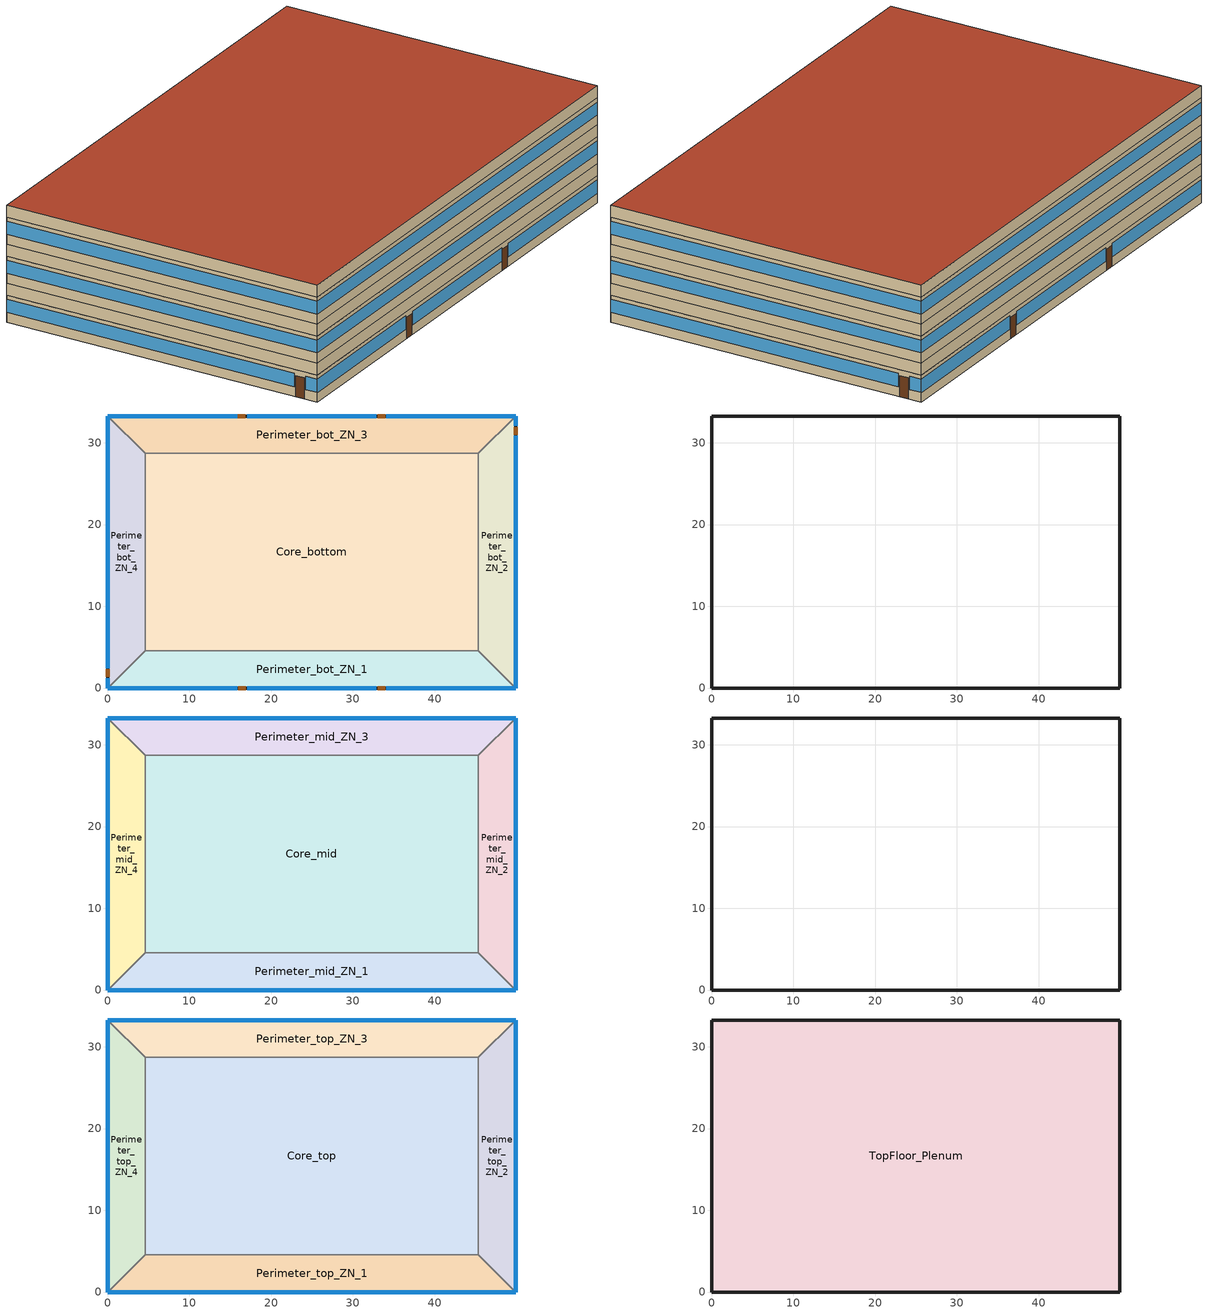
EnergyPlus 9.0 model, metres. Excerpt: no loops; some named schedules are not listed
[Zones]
Perimeter_bot_ZN_1
 floor ground (Perimeter_bot_ZN_1_Floor_Ffactor): 0,0 4.57,4.57 45.34,4.57 49.91,0 z0
 wall outside (nonres_ext_wall): 0,0 49.91,0 z0:2.74
 wall to Perimeter_bot_ZN_2 (int_wall): 49.91,0 45.34,4.57 z0:2.74
 window (Window_U_0.46_SHGC_0.25): 0,0 15.82,0 / 17.04,0 32.87,0 / 34.09,0 49.91,0 z0.95:2.33
 door (Swinging Door_con): 15.98,0 16.9,0 / 33.01,0 33.93,0 z0:2.13
 ceiling to FirstFloor_Plenum (DropCeiling): 49.91,0 45.34,4.57 4.57,4.57 0,0 z2.74
Perimeter_bot_ZN_2
 floor ground (Perimeter_bot_ZN_2_Floor_Ffactor): 49.91,0 45.34,4.57 45.34,28.7 49.91,33.27 z0
 wall outside (nonres_ext_wall): 49.91,0 49.91,33.27 z0:2.74
 wall to Perimeter_bot_ZN_3 (int_wall): 49.91,33.27 45.34,28.7 z0:2.74
 window (Window_U_0.46_SHGC_0.25): 49.91,0 49.91,30.84 / 49.91,32.05 49.91,33.27 z0.97:2.33
 door (Swinging Door_con): 49.91,30.99 49.91,31.9 z0:2.13
 ceiling to FirstFloor_Plenum (DropCeiling): 49.91,33.27 45.34,28.7 45.34,4.57 49.91,0 z2.74
Perimeter_bot_ZN_3
 floor ground (Perimeter_bot_ZN_3_Floor_Ffactor): 49.91,33.27 45.34,28.7 4.57,28.7 0,33.27 z0
 wall outside (nonres_ext_wall): 49.91,33.27 0,33.27 z0:2.74
 wall to Perimeter_bot_ZN_4 (int_wall): 0,33.27 4.57,28.7 z0:2.74
 window (Window_U_0.46_SHGC_0.25): 49.91,33.27 34.09,33.27 / 32.87,33.27 17.04,33.27 / 15.82,33.27 0,33.27 z0.95:2.33
 door (Swinging Door_con): 33.94,33.27 33.03,33.27 / 16.84,33.27 15.93,33.27 z0:2.13
 ceiling to FirstFloor_Plenum (DropCeiling): 0,33.27 4.57,28.7 45.34,28.7 49.91,33.27 z2.74
Perimeter_bot_ZN_4
 floor ground (Perimeter_bot_ZN_4_Floor_Ffactor): 0,33.27 4.57,28.7 4.57,4.57 0,0 z0
 wall outside (nonres_ext_wall): 0,33.27 0,0 z0:2.74
 wall to Perimeter_bot_ZN_1 (int_wall): 0,0 4.57,4.57 z0:2.74
 window (Window_U_0.46_SHGC_0.25): 0,33.27 0,2.44 / 0,1.22 0,0 z0.97:2.33
 door (Swinging Door_con): 0,2.28 0,1.37 z0:2.13
 ceiling to FirstFloor_Plenum (DropCeiling): 0,0 4.57,4.57 4.57,28.7 0,33.27 z2.74
Core_bottom
 floor adiabatic (Core_bot_ZN_5_Floor_Ffactor): 45.34,28.7 45.34,4.57 4.57,4.57 4.57,28.7 z0
 wall to Perimeter_bot_ZN_1 (int_wall): 4.57,4.57 45.34,4.57 z0:2.74
 wall to Perimeter_bot_ZN_2 (int_wall): 45.34,4.57 45.34,28.7 z0:2.74
 wall to Perimeter_bot_ZN_3 (int_wall): 45.34,28.7 4.57,28.7 z0:2.74
 wall to Perimeter_bot_ZN_4 (int_wall): 4.57,28.7 4.57,4.57 z0:2.74
 ceiling to FirstFloor_Plenum (DropCeiling): 4.57,28.7 4.57,4.57 45.34,4.57 45.34,28.7 z2.74
FirstFloor_Plenum
 wall outside (nonres_ext_wall): 49.91,33.27 0,33.27 0,0 49.91,0 49.91,33.27 z2.74:3.96
Perimeter_mid_ZN_1
 floor to FirstFloor_Plenum (int_slab_floor): 0,0 4.57,4.57 45.34,4.57 49.91,0 z3.96
 wall outside (nonres_ext_wall): 0,0 49.91,0 z3.96:6.71
 wall to Perimeter_mid_ZN_2 (int_wall): 49.91,0 45.34,4.57 z3.96:6.71
 window (Window_U_0.46_SHGC_0.25): 0,0 49.91,0 z4.98:6.29
 ceiling to MidFloor_Plenum (DropCeiling): 49.91,0 45.34,4.57 4.57,4.57 0,0 z6.71
Perimeter_mid_ZN_2
 floor to FirstFloor_Plenum (int_slab_floor): 49.91,0 45.34,4.57 45.34,28.7 49.91,33.27 z3.96
 wall outside (nonres_ext_wall): 49.91,0 49.91,33.27 z3.96:6.71
 wall to Perimeter_mid_ZN_3 (int_wall): 49.91,33.27 45.34,28.7 z3.96:6.71
 window (Window_U_0.46_SHGC_0.25): 49.91,0 49.91,33.27 z4.98:6.29
 ceiling to MidFloor_Plenum (DropCeiling): 49.91,33.27 45.34,28.7 45.34,4.57 49.91,0 z6.71
Perimeter_mid_ZN_3
 floor to FirstFloor_Plenum (int_slab_floor): 49.91,33.27 45.34,28.7 4.57,28.7 0,33.27 z3.96
 wall outside (nonres_ext_wall): 49.91,33.27 0,33.27 z3.96:6.71
 wall to Perimeter_mid_ZN_4 (int_wall): 0,33.27 4.57,28.7 z3.96:6.71
 window (Window_U_0.46_SHGC_0.25): 49.91,33.27 0,33.27 z4.98:6.29
 ceiling to MidFloor_Plenum (DropCeiling): 0,33.27 4.57,28.7 45.34,28.7 49.91,33.27 z6.71
Perimeter_mid_ZN_4
 floor to FirstFloor_Plenum (int_slab_floor): 0,33.27 4.57,28.7 4.57,4.57 0,0 z3.96
 wall outside (nonres_ext_wall): 0,33.27 0,0 z3.96:6.71
 wall to Perimeter_mid_ZN_1 (int_wall): 0,0 4.57,4.57 z3.96:6.71
 window (Window_U_0.46_SHGC_0.25): 0,33.27 0,0 z4.98:6.29
 ceiling to MidFloor_Plenum (DropCeiling): 0,0 4.57,4.57 4.57,28.7 0,33.27 z6.71
Core_mid
 floor to FirstFloor_Plenum (int_slab_floor): 45.34,28.7 45.34,4.57 4.57,4.57 4.57,28.7 z3.96
 wall to Perimeter_mid_ZN_3 (int_wall): 45.34,28.7 4.57,28.7 z3.96:6.71
 wall to Perimeter_mid_ZN_2 (int_wall): 45.34,4.57 45.34,28.7 z3.96:6.71
 wall to Perimeter_mid_ZN_1 (int_wall): 4.57,4.57 45.34,4.57 z3.96:6.71
 wall to Perimeter_mid_ZN_4 (int_wall): 4.57,28.7 4.57,4.57 z3.96:6.71
 ceiling to MidFloor_Plenum (DropCeiling): 4.57,28.7 4.57,4.57 45.34,4.57 45.34,28.7 z6.71
MidFloor_Plenum
 wall outside (nonres_ext_wall): 49.91,33.27 0,33.27 0,0 49.91,0 49.91,33.27 z6.71:7.92
Perimeter_top_ZN_1
 floor to MidFloor_Plenum (int_slab_floor): 0,0 4.57,4.57 45.34,4.57 49.91,0 z7.92
 wall outside (nonres_ext_wall): 0,0 49.91,0 z7.92:10.67
 wall to Perimeter_top_ZN_2 (int_wall): 49.91,0 45.34,4.57 z7.92:10.67
 window (Window_U_0.46_SHGC_0.25): 0,0 49.91,0 z8.95:10.25
 ceiling to TopFloor_Plenum (DropCeiling): 0,0 49.91,0 45.34,4.57 4.57,4.57 z10.67
Perimeter_top_ZN_2
 floor to MidFloor_Plenum (int_slab_floor): 49.91,0 45.34,4.57 45.34,28.7 49.91,33.27 z7.92
 wall outside (nonres_ext_wall): 49.91,0 49.91,33.27 z7.92:10.67
 wall to Perimeter_top_ZN_3 (int_wall): 49.91,33.27 45.34,28.7 z7.92:10.67
 window (Window_U_0.46_SHGC_0.25): 49.91,0 49.91,33.27 z8.95:10.25
 ceiling to TopFloor_Plenum (DropCeiling): 49.91,0 49.91,33.27 45.34,28.7 45.34,4.57 z10.67
Perimeter_top_ZN_3
 floor to MidFloor_Plenum (int_slab_floor): 49.91,33.27 45.34,28.7 4.57,28.7 0,33.27 z7.92
 wall outside (nonres_ext_wall): 49.91,33.27 0,33.27 z7.92:10.67
 wall to Perimeter_top_ZN_4 (int_wall): 0,33.27 4.57,28.7 z7.92:10.67
 window (Window_U_0.46_SHGC_0.25): 49.91,33.27 0,33.27 z8.95:10.25
 ceiling to TopFloor_Plenum (DropCeiling): 49.91,33.27 0,33.27 4.57,28.7 45.34,28.7 z10.67
Perimeter_top_ZN_4
 floor to MidFloor_Plenum (int_slab_floor): 0,33.27 4.57,28.7 4.57,4.57 0,0 z7.92
 wall outside (nonres_ext_wall): 0,33.27 0,0 z7.92:10.67
 wall to Perimeter_top_ZN_1 (int_wall): 0,0 4.57,4.57 z7.92:10.67
 window (Window_U_0.46_SHGC_0.25): 0,33.27 0,0 z8.95:10.25
 ceiling to TopFloor_Plenum (DropCeiling): 0,33.27 0,0 4.57,4.57 4.57,28.7 z10.67
Core_top
 floor to MidFloor_Plenum (int_slab_floor): 45.34,28.7 45.34,4.57 4.57,4.57 4.57,28.7 z7.92
 wall to Perimeter_top_ZN_3 (int_wall): 45.34,28.7 4.57,28.7 z7.92:10.67
 wall to Perimeter_top_ZN_2 (int_wall): 45.34,4.57 45.34,28.7 z7.92:10.67
 wall to Perimeter_top_ZN_1 (int_wall): 4.57,4.57 45.34,4.57 z7.92:10.67
 wall to Perimeter_top_ZN_4 (int_wall): 4.57,28.7 4.57,4.57 z7.92:10.67
 ceiling to TopFloor_Plenum (DropCeiling): 45.34,4.57 45.34,28.7 4.57,28.7 4.57,4.57 z10.67
TopFloor_Plenum
 wall outside (nonres_ext_wall): 49.91,33.27 0,33.27 0,0 49.91,0 49.91,33.27 z10.67:11.89
 roof outside (nonres_roof): 49.91,0 49.91,33.27 0,33.27 0,0 z11.89
[Building]
OfficeMedium: North Axis=0; Terrain=City; Loads Convergence Tolerance Value=0.04; Temperature Convergence Tolerance Value=0.2; Solar Distribution=FullInteriorAndExterior; Maximum Number of Warmup Days=25; Minimum Number of Warmup Days=6
[Site:Location]
Tucson-Davis-Monthan.AFB_AZ_USA WMO=722745: Latitude=32.17; Longitude=-110.88; Time Zone=-7; Elevation=809
[SizingPeriod:DesignDay] Day of Month=21; DryBulb Temperature Range Modifier Type=DefaultMultipliers; Humidity Condition Type=Wetbulb; Barometric Pressure=91976; Rain Indicator=No; Snow Indicator=No; Daylight Saving Time Indicator=No
Name | Month | Day Type | Maximum DryBulb Temperature | Daily DryBulb Temperature Range | Wetbulb or DewPoint at Maximum DryBulb | Wind Speed | Wind Direction | Solar Model Indicator | Sky Clearness | ASHRAE Clear Sky Optical Depth for Beam Irradiance taub | ASHRAE Clear Sky Optical Depth for Diffuse Irradiance taud
Tucson-Davis-Monthan.AFB_AZ_USA Ann Htg 99.6% Condns DB | 12 | WinterDesignDay | 0.5 | 0 | 0.5 | 2.1 | 140 | ASHRAEClearSky | 0
Tucson-Davis-Monthan.AFB_AZ_USA Ann Clg .4% Condns DB=>MWB | 7 | SummerDesignDay | 40.8 | 13.3 | 18.5 | 4.8 | 310 | ASHRAETau |  | 0.555 | 1.729
[Site:GroundTemperature:FCfactorMethod]
January Ground Temperature=20.9; February Ground Temperature=15.4; March Ground Temperature=11.9; April Ground Temperature=14.8; May Ground Temperature=12.7; June Ground Temperature=15.4; July Ground Temperature=23.3; August Ground Temperature=26.3; September Ground Temperature=31.2; October Ground Temperature=30.4; November Ground Temperature=29.8; December Ground Temperature=27.8
[Site:WaterMainsTemperature]
Calculation Method=Correlation; Annual Average Outdoor Air Temperature=21.6583; Maximum Difference In Monthly Average Outdoor Air Temperatures=19.3
[Material]
Name | Roughness | Thickness | Conductivity | Density | Specific Heat | Thermal Absorptance | Solar Absorptance | Visible Absorptance
Std Wood 6inch | MediumSmooth | 0.15 | 0.12 | 540 | 1210 | 0.9 | 0.7 | 0.7
AC02 Acoustic Ceiling | MediumSmooth | 0.0127 | 0.057 | 288 | 1339 | 0.9 | 0.7 | 0.2
F07 25mm stucco | Smooth | 0.0254 | 0.72 | 1856 | 840 | 0.9 | 0.7 | 0.7
F08 Metal surface | Smooth | 0.0008 | 45.28 | 7824 | 500
F13 Built-up roofing | Rough | 0.0095 | 0.16 | 1120 | 1460 | 0.75 | 0.45
G01 13mm gypsum board | Smooth | 0.0127 | 0.16 | 800 | 1090 | 0.9 | 0.7 | 0.5
G01 16mm gypsum board | MediumSmooth | 0.0159 | 0.16 | 800 | 1090
100mm Normalweight concrete floor | MediumRough | 0.1016 | 2.31 | 2322 | 832
[Material:NoMass] Thermal Absorptance=0.9; Solar Absorptance=0.7
Name | Roughness | Thermal Resistance | Visible Absorptance
Opaque Door panel_con | MediumRough | 0.475964 | 0.7
CP02 CARPET PAD | VeryRough | 0.21648 | 0.8
Nonres_Roof_Insulation | MediumSmooth | 4.31889 | 0.7
Nonres_Exterior_Wall_Insulation | MediumSmooth | 1.71283 | 0.7
[WindowMaterial:SimpleGlazingSystem]
Glazing Layer: UFactor=2.612; Solar Heat Gain Coefficient=0.25; Visible Transmittance=0.275
[Construction]
Swinging Door_con: Opaque Door panel_con
InteriorFurnishings: Std Wood 6inch
DropCeiling: AC02 Acoustic Ceiling
int_wall: G01 13mm gypsum board, G01 13mm gypsum board
int_slab_floor: 100mm Normalweight concrete floor, CP02 CARPET PAD
nonres_roof: F13 Built-up roofing, Nonres_Roof_Insulation, F08 Metal surface
nonres_ext_wall: F07 25mm stucco, G01 16mm gypsum board, Nonres_Exterior_Wall_Insulation, G01 16mm gypsum board
Window_U_0.46_SHGC_0.25: Glazing Layer
[Construction:FfactorGroundFloor] FFactor=1.26363
Name | Area | PerimeterExposed
Perimeter_bot_ZN_1_Floor_Ffactor; Perimeter_bot_ZN_3_Floor_Ffactor | 207.338 | 49.911
Perimeter_bot_ZN_2_Floor_Ffactor | 131.262 | 33.2738
Perimeter_bot_ZN_4_Floor_Ffactor | 131.254 | 33.2738
Core_bot_ZN_5_Floor_Ffactor | 983.537 | 0
[Zone] Type=1; Multiplier=1; Volume=autocalculate; Floor Area=autocalculate
Name | Ceiling Height | Part of Total Floor Area
Core_bottom; Core_mid; Core_top; Perimeter_top_ZN_3; Perimeter_top_ZN_2; Perimeter_top_ZN_1; Perimeter_top_ZN_4; Perimeter_bot_ZN_3; Perimeter_bot_ZN_2; Perimeter_bot_ZN_1; Perimeter_bot_ZN_4; Perimeter_mid_ZN_3; Perimeter_mid_ZN_2; Perimeter_mid_ZN_1; Perimeter_mid_ZN_4 | 2.7432 | YES
TopFloor_Plenum; MidFloor_Plenum; FirstFloor_Plenum | 1.2192 | No
[InternalMass] Construction=InteriorFurnishings
Name | Zone | Surface Area
Core_bottom_InternalMass_1 | Core_bottom | 1967.077
Core_mid_InternalMass_1 | Core_mid | 1967.077
Core_top_InternalMass_1 | Core_top | 1967.077
Perimeter_top_ZN_3_InternalMass_1 | Perimeter_top_ZN_3 | 414.675
Perimeter_top_ZN_2_InternalMass_1 | Perimeter_top_ZN_2 | 262.5073
Perimeter_top_ZN_1_InternalMass_1 | Perimeter_top_ZN_1 | 414.6723
Perimeter_top_ZN_4_InternalMass_1 | Perimeter_top_ZN_4 | 262.5056
Perimeter_bot_ZN_3_InternalMass_1 | Perimeter_bot_ZN_3 | 414.675
Perimeter_bot_ZN_2_InternalMass_1 | Perimeter_bot_ZN_2 | 262.5073
Perimeter_bot_ZN_1_InternalMass_1 | Perimeter_bot_ZN_1 | 414.6723
Perimeter_bot_ZN_4_InternalMass_1 | Perimeter_bot_ZN_4 | 262.5056
Perimeter_mid_ZN_3_InternalMass_1 | Perimeter_mid_ZN_3 | 414.675
Perimeter_mid_ZN_2_InternalMass_1 | Perimeter_mid_ZN_2 | 262.5073
Perimeter_mid_ZN_1_InternalMass_1 | Perimeter_mid_ZN_1 | 414.6723
Perimeter_mid_ZN_4_InternalMass_1 | Perimeter_mid_ZN_4 | 262.5056
[People] Number of People Calculation Method=Area/Person; Zone Floor Area per Person=18.5788; Fraction Radiant=0.3; Sensible Heat Fraction=AUTOCALCULATE; Activity Level Schedule=ACTIVITY_SCH; Enable ASHRAE 55 Comfort Warnings=No; Mean Radiant Temperature Calculation Type=ZoneAveraged; Work Efficiency Schedule=WORK_EFF_SCH; Clothing Insulation Calculation Method=ClothingInsulationSchedule; Clothing Insulation Schedule=CLOTHING_SCH; Air Velocity Schedule=AIR_VELO_SCH; Thermal Comfort Model 1 Type=Fanger
Name | Zone or ZoneList | Number of People Schedule
Core_bottom | Core_bottom | BLDG_OCC_SCH_wo_SB
Core_mid | Core_mid | BLDG_OCC_SCH_wo_SB
Core_top | Core_top | BLDG_OCC_SCH_wo_SB
Perimeter_top_ZN_3 | Perimeter_top_ZN_3 | BLDG_OCC_SCH_wo_SB
Perimeter_top_ZN_2 | Perimeter_top_ZN_2 | BLDG_OCC_SCH_wo_SB
Perimeter_top_ZN_1 | Perimeter_top_ZN_1 | BLDG_OCC_SCH_wo_SB
Perimeter_top_ZN_4 | Perimeter_top_ZN_4 | BLDG_OCC_SCH_wo_SB
Perimeter_bot_ZN_3 | Perimeter_bot_ZN_3 | BLDG_OCC_SCH_wo_SB
Perimeter_bot_ZN_2 | Perimeter_bot_ZN_2 | BLDG_OCC_SCH_wo_SB
Perimeter_bot_ZN_1 | Perimeter_bot_ZN_1 | BLDG_OCC_SCH_wo_SB
Perimeter_bot_ZN_4 | Perimeter_bot_ZN_4 | BLDG_OCC_SCH_wo_SB
Perimeter_mid_ZN_3 | Perimeter_mid_ZN_3 | BLDG_OCC_SCH_wo_SB
Perimeter_mid_ZN_2 | Perimeter_mid_ZN_2 | BLDG_OCC_SCH_w_SB
Perimeter_mid_ZN_1 | Perimeter_mid_ZN_1 | BLDG_OCC_SCH_wo_SB
Perimeter_mid_ZN_4 | Perimeter_mid_ZN_4 | BLDG_OCC_SCH_wo_SB
[Lights] Schedule=BLDG_LIGHT_SCH; Design Level Calculation Method=Watts/Area; Watts per Zone Floor Area=6.8889; Return Air Fraction=0; Fraction Radiant=0.7; Fraction Visible=0.2; Fraction Replaceable=1; EndUse Subcategory=LightsWired; Return Air Fraction Calculated from Plenum Temperature=No
Name | Zone or ZoneList
Core_bottom_Lights | Core_bottom
Core_mid_Lights | Core_mid
Core_top_Lights | Core_top
Perimeter_top_ZN_3_Lights | Perimeter_top_ZN_3
Perimeter_top_ZN_2_Lights | Perimeter_top_ZN_2
Perimeter_top_ZN_1_Lights | Perimeter_top_ZN_1
Perimeter_top_ZN_4_Lights | Perimeter_top_ZN_4
Perimeter_bot_ZN_3_Lights | Perimeter_bot_ZN_3
Perimeter_bot_ZN_2_Lights | Perimeter_bot_ZN_2
Perimeter_bot_ZN_1_Lights | Perimeter_bot_ZN_1
Perimeter_bot_ZN_4_Lights | Perimeter_bot_ZN_4
Perimeter_mid_ZN_3_Lights | Perimeter_mid_ZN_3
Perimeter_mid_ZN_2_Lights | Perimeter_mid_ZN_2
Perimeter_mid_ZN_1_Lights | Perimeter_mid_ZN_1
Perimeter_mid_ZN_4_Lights | Perimeter_mid_ZN_4
[ElectricEquipment] Design Level Calculation Method=EquipmentLevel; Fraction Latent=0; Fraction Radiant=0.5; Fraction Lost=0
Name | Zone or ZoneList | Schedule | Design Level | EndUse Subcategory
Core_bottom_MiscPlug_Equip | Core_bottom | BLDG_EQUIP_SCH | 7937.16 | MiscPlug
Core_mid_MiscPlug_Equip | Core_mid | BLDG_EQUIP_SCH | 7937.16 | MiscPlug
Core_top_MiscPlug_Equip | Core_top | BLDG_EQUIP_SCH | 7937.16 | MiscPlug
Perimeter_top_ZN_3_MiscPlug_Equip | Perimeter_top_ZN_3 | BLDG_EQUIP_SCH | 1673.21 | MiscPlug
Perimeter_top_ZN_2_MiscPlug_Equip | Perimeter_top_ZN_2 | BLDG_EQUIP_SCH | 1059.217 | MiscPlug
Perimeter_top_ZN_1_MiscPlug_Equip | Perimeter_top_ZN_1 | BLDG_EQUIP_SCH | 1673.2 | MiscPlug
Perimeter_top_ZN_4_MiscPlug_Equip | Perimeter_top_ZN_4 | BLDG_EQUIP_SCH | 1059.21 | MiscPlug
Perimeter_bot_ZN_3_MiscPlug_Equip | Perimeter_bot_ZN_3 | BLDG_EQUIP_SCH | 1673.21 | MiscPlug
Perimeter_bot_ZN_2_MiscPlug_Equip | Perimeter_bot_ZN_2 | BLDG_EQUIP_SCH | 1059.217 | MiscPlug
Perimeter_bot_ZN_1_MiscPlug_Equip | Perimeter_bot_ZN_1 | BLDG_EQUIP_SCH | 1673.2 | MiscPlug
Perimeter_bot_ZN_4_MiscPlug_Equip | Perimeter_bot_ZN_4 | BLDG_EQUIP_SCH | 1059.21 | MiscPlug
Perimeter_mid_ZN_3_MiscPlug_Equip | Perimeter_mid_ZN_3 | BLDG_EQUIP_SCH | 1673.21 | MiscPlug
Perimeter_mid_ZN_2_MiscPlug_Equip | Perimeter_mid_ZN_2 | BLDG_EQUIP_SCH | 1059.217 | MiscPlug
Perimeter_mid_ZN_1_MiscPlug_Equip | Perimeter_mid_ZN_1 | BLDG_EQUIP_SCH | 1673.2 | MiscPlug
Perimeter_mid_ZN_4_MiscPlug_Equip | Perimeter_mid_ZN_4 | BLDG_EQUIP_SCH | 1059.21 | MiscPlug
Core_bottom_Elevators_Equip | Core_bottom | BLDG_ELEVATORS | 32109.9 | ElevatorLift
Elevators_Lights_Fan | Core_bottom | ELEV_LIGHT_FAN_SCH_ADD_DF | 125 | ElevatorLightsFan
[Daylighting:Controls] Daylighting Method=SplitFlux; Lighting Control Type=Continuousoff; Minimum Input Power Fraction for Continuous or ContinuousOff Dimming Control=0.2; Minimum Light Output Fraction for Continuous or ContinuousOff Dimming Control=0.2; Number of Stepped Control Steps=3; Probability Lighting will be Reset When Needed in Manual Stepped Control=1; Maximum Allowable Discomfort Glare Index=22; Fraction of Zone Controlled by Reference Point 1=0.3835; Illuminance Setpoint at Reference Point 1=377; Fraction of Zone Controlled by Reference Point 2=0.1395; Illuminance Setpoint at Reference Point 2=377
Name | Zone | Glare Calculation Daylighting Reference Point | Glare Calculation Azimuth Angle of View Direction Clockwise from Zone yAxis | Daylighting Reference Point 1 | Daylighting Reference Point 2
Perimeter_bot_ZN_1_DaylCtrl | Perimeter_bot_ZN_1 | Perimeter_bot_ZN_1_DaylRefPt1 | 180 | Perimeter_bot_ZN_1_DaylRefPt1 | Perimeter_bot_ZN_1_DaylRefPt2
Perimeter_bot_ZN_2_DaylCtrl | Perimeter_bot_ZN_2 | Perimeter_bot_ZN_2_DaylRefPt1 | 90 | Perimeter_bot_ZN_2_DaylRefPt1 | Perimeter_bot_ZN_2_DaylRefPt2
Perimeter_bot_ZN_3_DaylCtrl | Perimeter_bot_ZN_3 | Perimeter_bot_ZN_3_DaylRefPt1 | 0 | Perimeter_bot_ZN_3_DaylRefPt1 | Perimeter_bot_ZN_3_DaylRefPt2
Perimeter_bot_ZN_4_DaylCtrl | Perimeter_bot_ZN_4 | Perimeter_bot_ZN_4_DaylRefPt1 | 270 | Perimeter_bot_ZN_4_DaylRefPt1 | Perimeter_bot_ZN_4_DaylRefPt2
Perimeter_mid_ZN_1_DaylCtrl | Perimeter_mid_ZN_1 | Perimeter_mid_ZN_1_DaylRefPt1 | 180 | Perimeter_mid_ZN_1_DaylRefPt1 | Perimeter_mid_ZN_1_DaylRefPt2
Perimeter_mid_ZN_2_DaylCtrl | Perimeter_mid_ZN_2 | Perimeter_mid_ZN_2_DaylRefPt1 | 90 | Perimeter_mid_ZN_2_DaylRefPt1 | Perimeter_mid_ZN_2_DaylRefPt2
Perimeter_mid_ZN_3_DaylCtrl | Perimeter_mid_ZN_3 | Perimeter_mid_ZN_3_DaylRefPt1 | 0 | Perimeter_mid_ZN_3_DaylRefPt1 | Perimeter_mid_ZN_3_DaylRefPt2
Perimeter_mid_ZN_4_DaylCtrl | Perimeter_mid_ZN_4 | Perimeter_mid_ZN_4_DaylRefPt1 | 270 | Perimeter_mid_ZN_4_DaylRefPt1 | Perimeter_mid_ZN_4_DaylRefPt2
Perimeter_top_ZN_1_DaylCtrl | Perimeter_top_ZN_1 | Perimeter_top_ZN_1_DaylRefPt1 | 180 | Perimeter_top_ZN_1_DaylRefPt1 | Perimeter_top_ZN_1_DaylRefPt2
Perimeter_top_ZN_2_DaylCtrl | Perimeter_top_ZN_2 | Perimeter_top_ZN_2_DaylRefPt1 | 90 | Perimeter_top_ZN_2_DaylRefPt1 | Perimeter_top_ZN_2_DaylRefPt2
Perimeter_top_ZN_3_DaylCtrl | Perimeter_top_ZN_3 | Perimeter_top_ZN_3_DaylRefPt1 | 0 | Perimeter_top_ZN_3_DaylRefPt1 | Perimeter_top_ZN_3_DaylRefPt2
Perimeter_top_ZN_4_DaylCtrl | Perimeter_top_ZN_4 | Perimeter_top_ZN_4_DaylRefPt1 | 270 | Perimeter_top_ZN_4_DaylRefPt1 | Perimeter_top_ZN_4_DaylRefPt2
[ZoneInfiltration:DesignFlowRate] Temperature Term Coefficient=0; Velocity Squared Term Coefficient=0
Name | Zone or ZoneList | Schedule | Design Flow Rate Calculation Method | Design Flow Rate | Flow per Exterior Surface Area | Constant Term Coefficient | Velocity Term Coefficient
Perimeter_top_ZN_3_Infiltration | Perimeter_top_ZN_3 | INFIL_SCH_PNNL | Flow/ExteriorArea | 0 | 0.00056896 | 0 | 0.224
Perimeter_top_ZN_2_Infiltration | Perimeter_top_ZN_2 | INFIL_SCH_PNNL | Flow/ExteriorArea | 0 | 0.00056896 | 0 | 0.224
Perimeter_top_ZN_1_Infiltration | Perimeter_top_ZN_1 | INFIL_SCH_PNNL | Flow/ExteriorArea | 0 | 0.00056896 | 0 | 0.224
Perimeter_top_ZN_4_Infiltration | Perimeter_top_ZN_4 | INFIL_SCH_PNNL | Flow/ExteriorArea | 0 | 0.00056896 | 0 | 0.224
Perimeter_bot_ZN_3_Infiltration | Perimeter_bot_ZN_3 | INFIL_SCH_PNNL | Flow/ExteriorArea | 0 | 0.00056896 | 0 | 0.224
Perimeter_bot_ZN_2_Infiltration | Perimeter_bot_ZN_2 | INFIL_SCH_PNNL | Flow/ExteriorArea | 0 | 0.00056896 | 0 | 0.224
Perimeter_bot_ZN_1_Infiltration | Perimeter_bot_ZN_1 | INFIL_SCH_PNNL | Flow/ExteriorArea | 0 | 0.00056896 | 0 | 0.224
Perimeter_bot_ZN_1_Door_Infiltration | Perimeter_bot_ZN_1 | INFIL_Door_Opening_SCH | Flow/Zone | 1.043 |  | 1 | 0
Perimeter_bot_ZN_4_Infiltration | Perimeter_bot_ZN_4 | INFIL_SCH_PNNL | Flow/ExteriorArea | 0 | 0.00056896 | 0 | 0.224
Perimeter_mid_ZN_3_Infiltration | Perimeter_mid_ZN_3 | INFIL_SCH_PNNL | Flow/ExteriorArea | 0 | 0.00056896 | 0 | 0.224
Perimeter_mid_ZN_2_Infiltration | Perimeter_mid_ZN_2 | INFIL_SCH_PNNL | Flow/ExteriorArea | 0 | 0.00056896 | 0 | 0.224
Perimeter_mid_ZN_1_Infiltration | Perimeter_mid_ZN_1 | INFIL_SCH_PNNL | Flow/ExteriorArea | 0 | 0.00056896 | 0 | 0.224
Perimeter_mid_ZN_4_Infiltration | Perimeter_mid_ZN_4 | INFIL_SCH_PNNL | Flow/ExteriorArea | 0 | 0.00056896 | 0 | 0.224
FirstFloor_Plenum_Infiltration | FirstFloor_Plenum | INFIL_SCH_PNNL | Flow/ExteriorArea | 0 | 0.00056896 | 0 | 0.224
MidFloor_Plenum_Infiltration | MidFloor_Plenum | INFIL_SCH_PNNL | Flow/ExteriorArea | 0 | 0.00056896 | 0 | 0.224
TopFloor_Plenum_Infiltration | TopFloor_Plenum | INFIL_SCH_PNNL | Flow/ExteriorArea | 0 | 6.19256e-05 | 0 | 0.224
[Exterior:Lights] Control Option=AstronomicalClock; EndUse Subcategory=General
Name | Schedule | Design Level
Exterior_Lights_a | Exterior_lighting_schedule_a | 519.2
Exterior_Lights_b | Exterior_lighting_schedule_b_2016 | 375.7
Exterior_Lights_c | Exterior_lighting_schedule_c_2016 | 4341.6
[AirLoopHVAC:ReturnPlenum]
Name | Zone
FirstFloor_Return_Plenum | FirstFloor_Plenum
MidFloor_Return_Plenum | MidFloor_Plenum
TopFloor_Return_Plenum | TopFloor_Plenum
[EnergyManagementSystem:Sensor]
Name | OutputVariable or OutputMeter | OutputVariable or OutputMeter Index Key
Facility_Int_LTG | InteriorLights:Electricity
OAT | Site Outdoor Air Drybulb Temperature | Environment
[EnergyManagementSystem:Actuator]
Name | Actuated Component Unique | Actuated Component Type | Actuated Component Control Type
CLGSETP_SCH_Actuator | CLGSETP_SCH_Yes_Optimum | Schedule:Compact | Schedule Value
CLGSETP_SCH_w_SB_Actuator | CLGSETP_SCH_Yes_Optimum_w_SB | Schedule:Compact | Schedule Value
HTGSETP_SCH_Actuator | HTGSETP_SCH_Yes_Optimum | Schedule:Compact | Schedule Value
HTGSETP_SCH_w_SB_Actuator | HTGSETP_SCH_Yes_Optimum_w_SB | Schedule:Compact | Schedule Value
Core_bottom_Light_Actuator | Core_bottom_lights | Lights | Electric Power Level
Core_mid_Light_Actuator | Core_mid_lights | Lights | Electric Power Level
Core_top_Light_Actuator | Core_top_lights | Lights | Electric Power Level
Perimeter_top_ZN_3_Light_Actuator | Perimeter_top_ZN_3_lights | Lights | Electric Power Level
Perimeter_top_ZN_2_Light_Actuator | Perimeter_top_ZN_2_lights | Lights | Electric Power Level
Perimeter_top_ZN_1_Light_Actuator | Perimeter_top_ZN_1_lights | Lights | Electric Power Level
Perimeter_top_ZN_4_Light_Actuator | Perimeter_top_ZN_4_lights | Lights | Electric Power Level
Perimeter_bot_ZN_3_Light_Actuator | Perimeter_bot_ZN_3_lights | Lights | Electric Power Level
Perimeter_bot_ZN_2_Light_Actuator | Perimeter_bot_ZN_2_lights | Lights | Electric Power Level
Perimeter_bot_ZN_1_Light_Actuator | Perimeter_bot_ZN_1_lights | Lights | Electric Power Level
Perimeter_bot_ZN_4_Light_Actuator | Perimeter_bot_ZN_4_lights | Lights | Electric Power Level
Perimeter_mid_ZN_3_Light_Actuator | Perimeter_mid_ZN_3_lights | Lights | Electric Power Level
Perimeter_mid_ZN_2_Light_Actuator | Perimeter_mid_ZN_2_lights | Lights | Electric Power Level
Perimeter_mid_ZN_1_Light_Actuator | Perimeter_mid_ZN_1_lights | Lights | Electric Power Level
Perimeter_mid_ZN_4_Light_Actuator | Perimeter_mid_ZN_4_lights | Lights | Electric Power Level
VAV_bot_MAX_OA_FRAC | VAV_bot Max OA Fraction | Schedule:Constant | Schedule Value
VAV_mid_MAX_OA_FRAC | VAV_mid Max OA Fraction | Schedule:Constant | Schedule Value
VAV_top_MAX_OA_FRAC | VAV_top Max OA Fraction | Schedule:Constant | Schedule Value
[EnergyManagementSystem:ProgramCallingManager]
Transformer_Load_Prog_Manager: AfterPredictorAfterHVACManagers; Transformer_Load_Prog
OA_BASED_OPTIMUM_START_EMS_Program Manager: BeginTimestepBeforePredictor; OA_BASED_OPTIMUM_START_EMS_Program
SET_Core_bottom_Light_EMS_Program_Prog_Manager: BeginTimestepBeforePredictor; SET_Core_bottom_Light_EMS_Program
SET_Core_mid_Light_EMS_Program_Prog_Manager: BeginTimestepBeforePredictor; SET_Core_mid_Light_EMS_Program
SET_Core_top_Light_EMS_Program_Prog_Manager: BeginTimestepBeforePredictor; SET_Core_top_Light_EMS_Program
SET_Perimeter_top_ZN_3_Light_EMS_Program_Prog_Manager: BeginTimestepBeforePredictor; SET_Perimeter_top_ZN_3_Light_EMS_Program
SET_Perimeter_top_ZN_2_Light_EMS_Program_Prog_Manager: BeginTimestepBeforePredictor; SET_Perimeter_top_ZN_2_Light_EMS_Program
SET_Perimeter_top_ZN_1_Light_EMS_Program_Prog_Manager: BeginTimestepBeforePredictor; SET_Perimeter_top_ZN_1_Light_EMS_Program
SET_Perimeter_top_ZN_4_Light_EMS_Program_Prog_Manager: BeginTimestepBeforePredictor; SET_Perimeter_top_ZN_4_Light_EMS_Program
SET_Perimeter_bot_ZN_3_Light_EMS_Program_Prog_Manager: BeginTimestepBeforePredictor; SET_Perimeter_bot_ZN_3_Light_EMS_Program
SET_Perimeter_bot_ZN_2_Light_EMS_Program_Prog_Manager: BeginTimestepBeforePredictor; SET_Perimeter_bot_ZN_2_Light_EMS_Program
SET_Perimeter_bot_ZN_1_Light_EMS_Program_Prog_Manager: BeginTimestepBeforePredictor; SET_Perimeter_bot_ZN_1_Light_EMS_Program
SET_Perimeter_bot_ZN_4_Light_EMS_Program_Prog_Manager: BeginTimestepBeforePredictor; SET_Perimeter_bot_ZN_4_Light_EMS_Program
SET_Perimeter_mid_ZN_3_Light_EMS_Program_Prog_Manager: BeginTimestepBeforePredictor; SET_Perimeter_mid_ZN_3_Light_EMS_Program
SET_Perimeter_mid_ZN_2_Light_EMS_Program_Prog_Manager: BeginTimestepBeforePredictor; SET_Perimeter_mid_ZN_2_Light_EMS_Program
SET_Perimeter_mid_ZN_1_Light_EMS_Program_Prog_Manager: BeginTimestepBeforePredictor; SET_Perimeter_mid_ZN_1_Light_EMS_Program
SET_Perimeter_mid_ZN_4_Light_EMS_Program_Prog_Manager: BeginTimestepBeforePredictor; SET_Perimeter_mid_ZN_4_Light_EMS_Program
VAV_bot_MAX_OA_FRAC_Prog_Manager: InsideHVACSystemIterationLoop; VAV_bot_MAX_OA_FRAC
VAV_mid_MAX_OA_FRAC_Prog_Manager: InsideHVACSystemIterationLoop; VAV_mid_MAX_OA_FRAC
VAV_top_MAX_OA_FRAC_Prog_Manager: InsideHVACSystemIterationLoop; VAV_top_MAX_OA_FRAC
[EnergyManagementSystem:Program]
Transformer_Load_Prog: SET Wired_LTG = Facility_Int_LTG*0.0281
OA_BASED_OPTIMUM_START_EMS_Program: IF DaylightSavings==0 && DayOfWeek>1 && Hour==5 && OAT<23.9 && OAT>1.7; SET CLGSETP_SCH_Actuator = 26.7; SET HTGSETP_SCH_Actuator = 15.6; SET CLGSETP_SCH_w_SB_Actuator = 26.7; SET HTGSETP_SCH_w_SB_Actuator = 15.6; ELSEIF DaylightSavings==1 && DayOfWeek>1 && Hour==4 && OAT<23.9 && OAT>1.7; SET CLGSETP_SCH_Actuator = 26.7; SET HTGSETP_SCH_Actuator = 15.6; SET CLGSETP_SCH_w_SB_Actuator = 26.7; SET HTGSETP_SCH_w_SB_Actuator = 15.6; ELSE; SET CLGSETP_SCH_Actuator = NULL; SET HTGSETP_SCH_Actuator = NULL; SET CLGSETP_SCH_w_SB_Actuator = NULL; SET HTGSETP_SCH_w_SB_Actuator = NULL; ENDIF
SET_Core_bottom_Light_EMS_Program: SET Core_bottom_LSr_IP =0.093*Core_bottom_LSr/Core_bottom_Area; IF (Core_bottom_Occ_Sensor <= 0) && (Core_bottom_LSr_IP >= 0.02); SET Core_bottom_Light_Actuator = 0.02*Core_bottom_Area/0.09290304; ELSE; SET Core_bottom_Light_Actuator = NULL; ENDIF
SET_Core_mid_Light_EMS_Program: SET Core_mid_LSr_IP =0.093*Core_mid_LSr/Core_mid_Area; IF (Core_mid_Occ_Sensor <= 0) && (Core_mid_LSr_IP >= 0.02); SET Core_mid_Light_Actuator = 0.02*Core_mid_Area/0.09290304; ELSE; SET Core_mid_Light_Actuator = NULL; ENDIF
SET_Core_top_Light_EMS_Program: SET Core_top_LSr_IP =0.093*Core_top_LSr/Core_top_Area; IF (Core_top_Occ_Sensor <= 0) && (Core_top_LSr_IP >= 0.02); SET Core_top_Light_Actuator = 0.02*Core_top_Area/0.09290304; ELSE; SET Core_top_Light_Actuator = NULL; ENDIF
SET_Perimeter_top_ZN_3_Light_EMS_Program: SET Perimeter_top_ZN_3_LSr_IP =0.093*Perimeter_top_ZN_3_LSr/Perimeter_top_ZN_3_Area; IF (Perimeter_top_ZN_3_Occ_Sensor <= 0) && (Perimeter_top_ZN_3_LSr_IP >= 0.02); SET Perimeter_top_ZN_3_Light_Actuator = 0.02*Perimeter_top_ZN_3_Area/0.09290304; ELSE; SET Perimeter_top_ZN_3_Light_Actuator = NULL; ENDIF
SET_Perimeter_top_ZN_2_Light_EMS_Program: SET Perimeter_top_ZN_2_LSr_IP =0.093*Perimeter_top_ZN_2_LSr/Perimeter_top_ZN_2_Area; IF (Perimeter_top_ZN_2_Occ_Sensor <= 0) && (Perimeter_top_ZN_2_LSr_IP >= 0.02); SET Perimeter_top_ZN_2_Light_Actuator = 0.02*Perimeter_top_ZN_2_Area/0.09290304; ELSE; SET Perimeter_top_ZN_2_Light_Actuator = NULL; ENDIF
SET_Perimeter_top_ZN_1_Light_EMS_Program: SET Perimeter_top_ZN_1_LSr_IP =0.093*Perimeter_top_ZN_1_LSr/Perimeter_top_ZN_1_Area; IF (Perimeter_top_ZN_1_Occ_Sensor <= 0) && (Perimeter_top_ZN_1_LSr_IP >= 0.02); SET Perimeter_top_ZN_1_Light_Actuator = 0.02*Perimeter_top_ZN_1_Area/0.09290304; ELSE; SET Perimeter_top_ZN_1_Light_Actuator = NULL; ENDIF
SET_Perimeter_top_ZN_4_Light_EMS_Program: SET Perimeter_top_ZN_4_LSr_IP =0.093*Perimeter_top_ZN_4_LSr/Perimeter_top_ZN_4_Area; IF (Perimeter_top_ZN_4_Occ_Sensor <= 0) && (Perimeter_top_ZN_4_LSr_IP >= 0.02); SET Perimeter_top_ZN_4_Light_Actuator = 0.02*Perimeter_top_ZN_4_Area/0.09290304; ELSE; SET Perimeter_top_ZN_4_Light_Actuator = NULL; ENDIF
SET_Perimeter_bot_ZN_3_Light_EMS_Program: SET Perimeter_bot_ZN_3_LSr_IP =0.093*Perimeter_bot_ZN_3_LSr/Perimeter_bot_ZN_3_Area; IF (Perimeter_bot_ZN_3_Occ_Sensor <= 0) && (Perimeter_bot_ZN_3_LSr_IP >= 0.02); SET Perimeter_bot_ZN_3_Light_Actuator = 0.02*Perimeter_bot_ZN_3_Area/0.09290304; ELSE; SET Perimeter_bot_ZN_3_Light_Actuator = NULL; ENDIF
SET_Perimeter_bot_ZN_2_Light_EMS_Program: SET Perimeter_bot_ZN_2_LSr_IP =0.093*Perimeter_bot_ZN_2_LSr/Perimeter_bot_ZN_2_Area; IF (Perimeter_bot_ZN_2_Occ_Sensor <= 0) && (Perimeter_bot_ZN_2_LSr_IP >= 0.02); SET Perimeter_bot_ZN_2_Light_Actuator = 0.02*Perimeter_bot_ZN_2_Area/0.09290304; ELSE; SET Perimeter_bot_ZN_2_Light_Actuator = NULL; ENDIF
SET_Perimeter_bot_ZN_1_Light_EMS_Program: SET Perimeter_bot_ZN_1_LSr_IP =0.093*Perimeter_bot_ZN_1_LSr/Perimeter_bot_ZN_1_Area; IF (Perimeter_bot_ZN_1_Occ_Sensor <= 0) && (Perimeter_bot_ZN_1_LSr_IP >= 0.02); SET Perimeter_bot_ZN_1_Light_Actuator = 0.02*Perimeter_bot_ZN_1_Area/0.09290304; ELSE; SET Perimeter_bot_ZN_1_Light_Actuator = NULL; ENDIF
SET_Perimeter_bot_ZN_4_Light_EMS_Program: SET Perimeter_bot_ZN_4_LSr_IP =0.093*Perimeter_bot_ZN_4_LSr/Perimeter_bot_ZN_4_Area; IF (Perimeter_bot_ZN_4_Occ_Sensor <= 0) && (Perimeter_bot_ZN_4_LSr_IP >= 0.02); SET Perimeter_bot_ZN_4_Light_Actuator = 0.02*Perimeter_bot_ZN_4_Area/0.09290304; ELSE; SET Perimeter_bot_ZN_4_Light_Actuator = NULL; ENDIF
SET_Perimeter_mid_ZN_3_Light_EMS_Program: SET Perimeter_mid_ZN_3_LSr_IP =0.093*Perimeter_mid_ZN_3_LSr/Perimeter_mid_ZN_3_Area; IF (Perimeter_mid_ZN_3_Occ_Sensor <= 0) && (Perimeter_mid_ZN_3_LSr_IP >= 0.02); SET Perimeter_mid_ZN_3_Light_Actuator = 0.02*Perimeter_mid_ZN_3_Area/0.09290304; ELSE; SET Perimeter_mid_ZN_3_Light_Actuator = NULL; ENDIF
SET_Perimeter_mid_ZN_2_Light_EMS_Program: SET Perimeter_mid_ZN_2_LSr_IP =0.093*Perimeter_mid_ZN_2_LSr/Perimeter_mid_ZN_2_Area; IF (Perimeter_mid_ZN_2_Occ_Sensor <= 0) && (Perimeter_mid_ZN_2_LSr_IP >= 0.02); IF (DaylightSavings==0) && ((Hour < 7) || (Hour > 16)); SET Perimeter_mid_ZN_2_Light_Actuator = 0.02*Perimeter_mid_ZN_2_Area/0.09290304; ELSEIF (DaylightSavings==1) && ((Hour < 6) || (Hour > 15)); SET Perimeter_mid_ZN_2_Light_Actuator = 0.02*Perimeter_mid_ZN_2_Area/0.09290304; ELSE; SET Perimeter_mid_ZN_2_Light_Actuator = NULL; ENDIF; ELSE; SET Perimeter_mid_ZN_2_Light_Actuator = NULL; ENDIF
SET_Perimeter_mid_ZN_1_Light_EMS_Program: SET Perimeter_mid_ZN_1_LSr_IP =0.093*Perimeter_mid_ZN_1_LSr/Perimeter_mid_ZN_1_Area; IF (Perimeter_mid_ZN_1_Occ_Sensor <= 0) && (Perimeter_mid_ZN_1_LSr_IP >= 0.02); SET Perimeter_mid_ZN_1_Light_Actuator = 0.02*Perimeter_mid_ZN_1_Area/0.09290304; ELSE; SET Perimeter_mid_ZN_1_Light_Actuator = NULL; ENDIF
SET_Perimeter_mid_ZN_4_Light_EMS_Program: SET Perimeter_mid_ZN_4_LSr_IP =0.093*Perimeter_mid_ZN_4_LSr/Perimeter_mid_ZN_4_Area; IF (Perimeter_mid_ZN_4_Occ_Sensor <= 0) && (Perimeter_mid_ZN_4_LSr_IP >= 0.02); SET Perimeter_mid_ZN_4_Light_Actuator = 0.02*Perimeter_mid_ZN_4_Area/0.09290304; ELSE; SET Perimeter_mid_ZN_4_Light_Actuator = NULL; ENDIF
VAV_bot_MAX_OA_FRAC: IF VAV_bot_OA > VAV_bot_OA_VRP; SET VAV_bot_MAX_OA_FRAC = NULL; ELSE; IF VAV_bot_SUPPLY_FLOW > 0; SET VAV_bot_MAX_OA_FRAC =      0.9561 / VAV_bot_SUPPLY_FLOW; ELSE; SET VAV_bot_MAX_OA_FRAC = NULL; ENDIF; ENDIF
VAV_mid_MAX_OA_FRAC: IF VAV_mid_OA > VAV_mid_OA_VRP; SET VAV_mid_MAX_OA_FRAC = NULL; ELSE; IF VAV_mid_SUPPLY_FLOW > 0; SET VAV_mid_MAX_OA_FRAC =      0.9561 / VAV_mid_SUPPLY_FLOW; ELSE; SET VAV_mid_MAX_OA_FRAC = NULL; ENDIF; ENDIF
VAV_top_MAX_OA_FRAC: IF VAV_top_OA > VAV_top_OA_VRP; SET VAV_top_MAX_OA_FRAC = NULL; ELSE; IF VAV_top_SUPPLY_FLOW > 0; SET VAV_top_MAX_OA_FRAC =      0.9561 / VAV_top_SUPPLY_FLOW; ELSE; SET VAV_top_MAX_OA_FRAC = NULL; ENDIF; ENDIF
[EnergyManagementSystem:GlobalVariable]
Wired_LTG
[EnergyManagementSystem:OutputVariable]
Wired_LTG: EMS Variable=Wired_LTG; Type of Data in Variable=Summed; Update Frequency=ZoneTimeStep; Units=J
[AvailabilityManager:NightCycle] Applicability Schedule=Always_On; Fan Schedule=HVACOperationSchd; Control Type=CycleOnAny; Thermostat Tolerance=1; Cycling Run Time Control Type=FixedRunTime; Cycling Run Time=1800
PACU_VAV_bot Availability Manager; PACU_VAV_mid Availability Manager; PACU_VAV_top Availability Manager
[ElectricLoadCenter:Transformer]
Transformer 1: Availability Schedule=Always_On; Transformer Usage=PowerInFromGrid; Rated Capacity=45000; Phase=3; Conductor Material=Aluminum; Full Load Temperature Rise=150; Fraction of Eddy Current Losses=0.1; Performance Input Method=NominalEfficiency; Nameplate Efficiency=0.984; Per Unit Load for Nameplate Efficiency=0.35; Reference Temperature for Nameplate Efficiency=75; Consider Transformer Loss for Utility Cost=Yes; Meter 1=Wired_LTG_Electricity; Meter 2=Wired_INT_EQUIP
[Schedule:Compact]
Exterior_lighting_schedule_a: Through:12/31, For:AllDays, Until: 06:00, 0, Until: 24:00, 1
Exterior_lighting_schedule_b_2016: Through:12/31, For:AllDays, Until: 06:00, 0.5, Until: 24:00, 1
Exterior_lighting_schedule_c_2016: Through:12/31, For:AllDays, Until: 06:00, 0.5, Until: 19:00, 1, Until: 24:00, 0.5
BLDG_LIGHT_SCH: Through: 12/31, For: Weekdays, Until: 5:00, 0.05, Until: 6:00, 0.1, Until: 7:00, 0.0862326, Until: 8:00, 0.258698, Until: 17:00, 0.776093, Until: 18:00, 0.431163, Until: 20:00, 0.258698, Until: 22:00, 0.172465, Until: 23:00, 0.0862326, Until: 24:00, 0.0431163, For: SummerDesignDay, Until: 24:00, 1, For: Saturday, Until: 6:00, 0.05, Until: 8:00, 0.0862326, Until: 12:00, 0.258698, Until: 17:00, 0.129349, Until: 19:00, 0.0431163, Until: 24:00, 0.05, For: WinterDesignDay, Until: 24:00, 0, For: Sunday Holidays AllOtherDays, Until: 6:00, 0.05, Until: 18:00, 0.0431163, Until: 24:00, 0.05
BLDG_EQUIP_SCH: Through: 12/31, For: Weekdays, Until: 06:00, 0.307674, Until: 08:00, 0.381235, Until: 12:00, 0.857778, Until: 13:00, 0.76247, Until: 17:00, 0.857778, Until: 18:00, 0.476543, Until: 24:00, 0.381235, For: SummerDesignDay, Until: 24:00, 1, For: Saturday, Until: 06:00, 0.230755, Until: 08:00, 0.381235, Until: 12:00, 0.476543, Until: 17:00, 0.33358, Until: 19:00, 0.285926, Until: 24:00, 0.230755, For: WinterDesignDay, Until: 24:00, 0, For: Sunday Holidays AllOtherDays, Until: 06:00, 0.230755, Until: 18:00, 0.285926, Until: 24:00, 0.230755
BLDG_OCC_SCH_w_SB: Through: 12/31, For: Weekdays, Until: 01:00, 0, Until: 02:00, 0, Until: 03:00, 0, Until: 04:00, 0, Until: 05:00, 0, Until: 06:00, 0, Until: 07:00, 0.1, Until: 08:00, 0.2, Until: 09:00, 0.95, Until: 10:00, 0.95, Until: 11:00, 0, Until: 12:00, 0.95, Until: 13:00, 0, Until: 14:00, 0.95, Until: 15:00, 0, Until: 16:00, 0.95, Until: 17:00, 0.95, Until: 18:00, 0.3, Until: 19:00, 0.1, Until: 20:00, 0.1, Until: 21:00, 0.1, Until: 22:00, 0.1, Until: 23:00, 0.05, Until: 24:00, 0.05, For: Saturday, Until: 01:00, 0, Until: 02:00, 0, Until: 03:00, 0, Until: 04:00, 0, Until: 05:00, 0, Until: 06:00, 0, Until: 07:00, 0.1, Until: 08:00, 0.1, Until: 09:00, 0.3, Until: 10:00, 0.3, Until: 11:00, 0, Until: 12:00, 0.3, Until: 13:00, 0, Until: 14:00, 0.1, Until: 15:00, 0, Until: 16:00, 0.1, Until: 17:00, 0.1, Until: 18:00, 0.05, Until: 19:00, 0.05, Until: 20:00, 0, Until: 21:00, 0, Until: 22:00, 0, Until: 23:00, 0, Until: 24:00, 0, For: SummerDesignDay, Until: 06:00, 1e-09, Until: 22:00, 1, Until: 24:00, 0.05, For: WinterDesignDay, Until: 24:00, 0, For:Sunday Holidays AllOtherDays, Until: 06:00, 0, Until: 18:00, 0.05, Until: 24:00, 0
BLDG_OCC_SCH_wo_SB: Through: 12/31, For: Weekdays, Until: 01:00, 0, Until: 02:00, 0, Until: 03:00, 0, Until: 04:00, 0, Until: 05:00, 0, Until: 06:00, 0, Until: 07:00, 0.1, Until: 08:00, 0.2, Until: 09:00, 0.95, Until: 10:00, 0.95, Until: 11:00, 0.975703, Until: 12:00, 0.95, Until: 13:00, 0.513528, Until: 14:00, 0.95, Until: 15:00, 0.975703, Until: 16:00, 0.95, Until: 17:00, 0.95, Until: 18:00, 0.3, Until: 19:00, 0.1, Until: 20:00, 0.1, Until: 21:00, 0.1, Until: 22:00, 0.1, Until: 23:00, 0.05, Until: 24:00, 0.05, For: Saturday, Until: 01:00, 0, Until: 02:00, 0, Until: 03:00, 0, Until: 04:00, 0, Until: 05:00, 0, Until: 06:00, 0, Until: 07:00, 0.1, Until: 08:00, 0.1, Until: 09:00, 0.3, Until: 10:00, 0.3, Until: 11:00, 0.308117, Until: 12:00, 0.3, Until: 13:00, 0.102706, Until: 14:00, 0.1, Until: 15:00, 0.102706, Until: 16:00, 0.1, Until: 17:00, 0.1, Until: 18:00, 0.05, Until: 19:00, 0.05, Until: 20:00, 0, Until: 21:00, 0, Until: 22:00, 0, Until: 23:00, 0, Until: 24:00, 0, For: SummerDesignDay, Until: 06:00, 1e-09, Until: 22:00, 1, Until: 24:00, 0.05, For: WinterDesignDay, Until: 24:00, 0, For:Sunday Holidays AllOtherDays, Until: 06:00, 0, Until: 18:00, 0.05, Until: 24:00, 0
BLDG_ELEVATORS; ELEV_LIGHT_FAN_SCH_ADD_DF: Through: 12/31, For: SummerDesignDay, Until: 24:00, 0.69, For: WinterDesignDay, Until: 24:00, 0, For: Weekdays, Until: 07:00, 0, Until: 08:00, 0.35, Until: 09:00, 0.69, Until: 10:00, 0.43, Until: 11:00, 0.37, Until: 12:00, 0.43, Until: 13:00, 0.58, Until: 14:00, 0.48, Until: 15:00, 0.37, Until: 16:00, 0.37, Until: 17:00, 0.46, Until: 18:00, 0.62, Until: 19:00, 0.12, Until: 20:00, 0.04, Until: 21:00, 0.04, Until: 24:00, 0, For: Saturday, Until: 07:00, 0, Until: 08:00, 0.16, Until: 09:00, 0.14, Until: 10:00, 0.21, Until: 11:00, 0.18, Until: 12:00, 0.25, Until: 13:00, 0.21, Until: 14:00, 0.13, Until: 15:00, 0.08, Until: 16:00, 0.04, Until: 17:00, 0.05, Until: 18:00, 0.06, Until: 24:00, 0, For:Sunday Holidays AllOtherDays, Until: 24:00, 0
ACTIVITY_SCH: Through: 12/31, For: AllDays, Until: 24:00, 120
WORK_EFF_SCH: Through: 12/31, For: AllDays, Until: 24:00, 0
AIR_VELO_SCH: Through: 12/31, For: AllDays, Until: 24:00, 0.2
CLOTHING_SCH: Through: 04/30, For: AllDays, Until: 24:00, 1, Through: 09/30, For: AllDays, Until: 24:00, 0.5, Through: 12/31, For: AllDays, Until: 24:00, 1
HTGSETP_SCH_YES_OPTIMUM: Through: 12/31, For: WinterDesignDay, Until: 05:00, 15.6, Until: 06:00, 17.6, Until: 07:00, 19.6, Until: 22:00, 21, Until: 24:00, 15.6, For: Weekdays, Until: 01:00, 16.2385, Until: 02:00, 14.0075, Until: 03:00, 15.3954, Until: 04:00, 14.9418, Until: 05:00, 16.7768, Until: 06:00, 18.5214, Until: 07:00, 17.6869, Until: 08:00, 18.776, Until: 09:00, 20.8167, Until: 10:00, 18.3858, Until: 11:00, 19.6245, Until: 12:00, 19.1508, Until: 13:00, 17.2353, Until: 14:00, 20.2183, Until: 15:00, 21.3007, Until: 16:00, 19.1831, Until: 17:00, 19.4185, Until: 18:00, 21.5859, Until: 19:00, 21.4172, Until: 20:00, 19.2869, Until: 21:00, 18.7864, Until: 22:00, 19.5389, Until: 23:00, 15.0514, Until: 24:00, 14.1273, For SummerDesignDay, Until: 24:00, 15.6, For: Saturday, Until: 05:00, 15.6, Until: 06:00, 17.8, Until: 07:00, 20, Until: 17:00, 21, Until: 24:00, 15.6, For:Sunday Holidays AllOtherDays, Until: 24:00, 15.6
HTGSETP_SCH_YES_OPTIMUM_w_SB: Through: 12/31, For: Weekdays, Until: 01:00, 15.6, Until: 02:00, 15.6, Until: 03:00, 15.6, Until: 04:00, 15.6, Until: 05:00, 15.6, Until: 06:00, 17.8, Until: 07:00, 20, Until: 08:00, 21, Until: 09:00, 21, Until: 10:00, 21, Until: 11:00, 20.4444, Until: 12:00, 21, Until: 13:00, 20.4444, Until: 14:00, 21, Until: 15:00, 20.4444, Until: 16:00, 21, Until: 17:00, 21, Until: 18:00, 21, Until: 19:00, 21, Until: 20:00, 21, Until: 21:00, 21, Until: 22:00, 21, Until: 23:00, 15.6, Until: 24:00, 15.6, For: Saturday, Until: 01:00, 15.6, Until: 02:00, 15.6, Until: 03:00, 15.6, Until: 04:00, 15.6, Until: 05:00, 15.6, Until: 06:00, 17.6, Until: 07:00, 20, Until: 08:00, 21, Until: 09:00, 21, Until: 10:00, 21, Until: 11:00, 20.4444, Until: 12:00, 21, Until: 13:00, 20.4444, Until: 14:00, 21, Until: 15:00, 20.4444, Until: 16:00, 21, Until: 17:00, 21, Until: 18:00, 15.6, Until: 19:00, 15.6, Until: 20:00, 15.6, Until: 21:00, 15.6, Until: 22:00, 15.6, Until: 23:00, 15.6, Until: 24:00, 15.6, For: WinterDesignDay, Until: 05:00, 15.6, Until: 06:00, 17.6, Until: 07:00, 19.6, Until: 22:00, 21, Until: 24:00, 15.6, For SummerDesignDay, Until: 24:00, 15.6, For:Sunday Holidays AllOtherDays, Until: 24:00, 15.6
CLGSETP_SCH_YES_OPTIMUM: Through: 12/31, For: SummerDesignDay, Until: 05:00, 26.7, Until: 06:00, 25.7, Until: 07:00, 25, Until: 22:00, 24, Until: 24:00, 26.7, For: Weekdays, Until: 01:00, 27.6563, Until: 02:00, 28.7923, Until: 03:00, 27.0114, Until: 04:00, 27.8344, Until: 05:00, 29.1746, Until: 06:00, 24.8455, Until: 07:00, 26.3053, Until: 08:00, 26.7245, Until: 09:00, 22.2402, Until: 10:00, 23.2147, Until: 11:00, 24.1122, Until: 12:00, 25.7224, Until: 13:00, 23.9193, Until: 14:00, 26.7458, Until: 15:00, 24.1425, Until: 16:00, 24.8285, Until: 17:00, 24.066, Until: 18:00, 23.3967, Until: 19:00, 24.3131, Until: 20:00, 23.2439, Until: 21:00, 25.7672, Until: 22:00, 26.6773, Until: 23:00, 29.963, Until: 24:00, 28.3426, For: Saturday, Until: 05:00, 26.7, Until: 06:00, 25.7, Until: 07:00, 25, Until: 17:00, 24, Until: 24:00, 26.7, For WinterDesignDay, Until: 24:00, 26.7, For:Sunday Holidays AllOtherDays, Until: 24:00, 26.7
CLGSETP_SCH_YES_OPTIMUM_w_SB: Through: 12/31, For: Weekdays, Until: 01:00, 26.7, Until: 02:00, 26.7, Until: 03:00, 26.7, Until: 04:00, 26.7, Until: 05:00, 26.7, Until: 06:00, 25.6, Until: 07:00, 25, Until: 08:00, 24, Until: 09:00, 24, Until: 10:00, 24, Until: 11:00, 24.5556, Until: 12:00, 24, Until: 13:00, 24.5556, Until: 14:00, 24, Until: 15:00, 24.5556, Until: 16:00, 24, Until: 17:00, 24, Until: 18:00, 24, Until: 19:00, 24, Until: 20:00, 24, Until: 21:00, 24, Until: 22:00, 24, Until: 23:00, 26.7, Until: 24:00, 26.7, For: Saturday, Until: 01:00, 26.7, Until: 02:00, 26.7, Until: 03:00, 26.7, Until: 04:00, 26.7, Until: 05:00, 26.7, Until: 06:00, 25.7, Until: 07:00, 25, Until: 08:00, 24, Until: 09:00, 24, Until: 10:00, 24, Until: 11:00, 24.5556, Until: 12:00, 24, Until: 13:00, 24.5556, Until: 14:00, 24, Until: 15:00, 24.5556, Until: 16:00, 24, Until: 17:00, 24, Until: 18:00, 26.7, Until: 19:00, 26.7, Until: 20:00, 26.7, Until: 21:00, 26.7, Until: 22:00, 26.7, Until: 23:00, 26.7, Until: 24:00, 26.7, For: SummerDesignDay, Until: 05:00, 26.7, Until: 06:00, 25.7, Until: 07:00, 25, Until: 22:00, 24, Until: 24:00, 26.7, For WinterDesignDay, Until: 24:00, 26.7, For:Sunday Holidays AllOtherDays, Until: 24:00, 26.7
INFIL_SCH_PNNL: Through: 12/31, For: Weekdays SummerDesignDay, Until: 06:00, 1, Until: 22:00, 0.25, Until: 24:00, 1, For: Saturday WinterDesignDay, Until: 06:00, 1, Until: 18:00, 0.25, Until: 24:00, 1, For:Sunday Holidays AllOtherDays, Until: 24:00, 1
INFIL_Door_Opening_SCH: Through: 12/31, For: Weekdays, Until: 06:00, 0, Until: 07:00, 0.144, Until: 08:00, 1, Until: 12:00, 0.144, Until: 13:00, 1, Until: 17:00, 0.144, Until: 18:00, 1, Until: 19:00, 0.144, Until: 24:00, 0, For: Saturday Sunday Holidays AllOtherDays, Until: 24:00, 0
